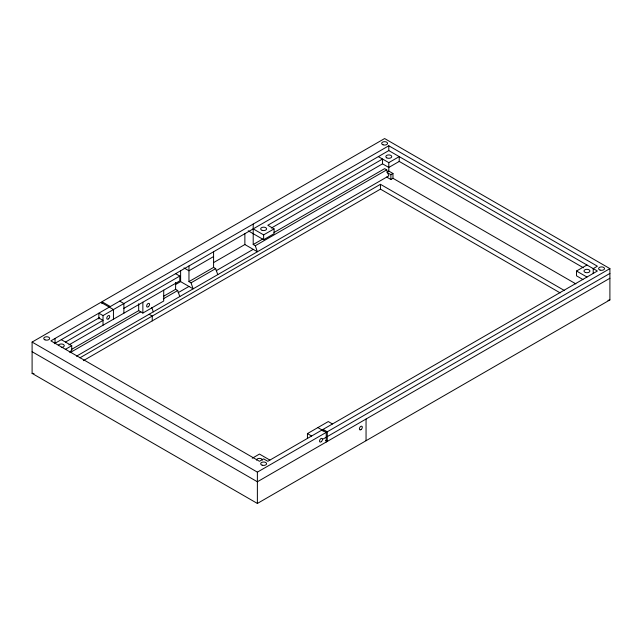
<?xml version="1.0" encoding="UTF-8"?>
<svg xmlns="http://www.w3.org/2000/svg" width="642" height="642" viewBox="0 0 642 642"><rect width="100%" height="100%" fill="white"/><g stroke="black" fill="none" stroke-linecap="round" stroke-linejoin="round"><path stroke-width="0.96" d="M101.982 303.658L101.982 301.732L384.622 138.552L609.9 268.613L609.9 299.926L257.378 503.448L32.1 373.387L32.1 342.074L100.938 302.334L113.449 309.556L113.449 319.194M593.216 273.428L593.216 268.613L597.381 266.205L388.795 145.774L50.87 340.87L259.464 461.301L263.637 458.894L267.81 461.301L597.381 271.02L388.795 150.589L103.025 315.583L98.852 313.176L98.852 318.954M54.345 343.687L99.486 317.621M65.476 342.074L103.025 320.398L98.852 317.991M123.882 308.353L179.784 276.076L179.784 280.899L68.887 344.923M213.577 256.567L188.965 270.78L183.957 267.891M271.261 228.087L382.536 163.838L388.795 167.45L399.22 161.431L583.498 267.818M175.611 284.51L180.619 281.621L193.13 288.844L191.043 282.825L188.965 281.621L188.965 265.965M213.85 262.434L244.867 244.53L257.378 251.752L255.291 245.734L253.205 244.53L253.205 224.058M65.315 349.392L71.735 345.685L71.735 350.508L69.328 351.896M253.205 228.873L263.637 234.892L274.07 228.873L274.07 233.688L263.637 239.707L248.205 230.799M378.363 156.616L388.795 162.635L399.22 156.616L399.22 161.431M71.447 349.465L138.76 310.6M163.774 296.163L175.611 289.325L177.698 290.529L179.784 296.556M188.965 281.621L213.577 267.409L215.664 268.613L217.75 274.632M253.205 244.53L262.714 239.041M273.957 232.548L384.622 168.653L386.709 169.857L388.795 175.884L76.478 356.198M70.074 352.667L140.847 311.803M163.325 298.827L177.698 290.529M191.043 282.825L215.664 268.613M255.291 245.734L386.709 169.857M138.688 303.746L138.688 310.64L142.861 313.055L163.718 301.01L163.718 290.168M178.115 292.696L188.965 286.436M216.161 270.731L253.205 249.345M386.709 172.273L388.795 171.069L392.968 173.476L392.968 178.291L575.874 283.892M387.543 172.754L390.882 174.68L392.968 173.476M79.889 357.835L380.449 184.31L564.551 290.601M386.709 177.088L390.882 179.495L392.968 178.291M83.34 360.668L380.449 189.133L560.201 292.913M252.242 458.244L259.464 454.071L269.897 460.097M582.944 279.543L576.524 275.835L576.524 271.02L586.957 265.002M307.438 438.422L307.438 433.599L328.303 421.561L332.476 423.969M32.1 342.074L257.378 472.135L326.216 432.395L326.216 442.033M323.087 431.312L323.087 429.386L327.26 431.793L609.9 268.613M322.461 439.385L326.216 437.218M327.26 436.616L609.9 273.428M609.9 278.251L257.378 481.773L32.1 351.712M607.966 300.352L609.9 299.926M32.1 373.387L34.034 373.475M576.524 271.02L586.957 277.047M274.07 228.873L267.81 225.262L382.536 159.023L382.536 163.838M175.611 273.669L179.784 276.076M149.121 314.259L152.25 316.065L152.25 320.88M119.709 301.13L123.882 303.538L123.882 313.176M101.982 301.732L110.32 306.547M317.87 427.58L326.216 432.395M325.59 440.468L327.26 441.431L327.26 431.793M307.438 433.599L311.611 436.006M61.303 339.666L71.735 345.685M151.801 307.55L153.294 311.851M390.882 174.68L390.882 179.495M388.795 145.774L388.795 150.589M388.795 162.635L388.795 171.069M380.449 184.31L380.449 189.133M366.052 419.033L366.052 440.709M263.637 234.892L263.637 239.707M257.378 472.135L257.378 503.448M244.867 233.76L244.867 244.53M213.577 251.752L213.577 267.409M180.619 270.86L180.619 281.621M175.611 282.432L175.611 289.325M142.861 302.213L142.861 313.055M103.025 315.583L103.025 325.213M55.043 338.462L55.043 343.277M58.35 345.685A2.953 1.701 0 0 1 61.303 343.984A2.953 1.701 0 0 1 64.256 345.685A2.953 1.701 0 0 1 61.303 347.394M256.519 460.097A2.953 1.701 0 0 1 259.464 458.396A2.953 1.701 0 0 1 262.418 460.097M148.366 306.707A2.062 1.196 -60 0 0 149.177 303.473A2.062 1.196 -60 0 0 146.697 305.488A2.062 1.196 -60 0 0 148.366 306.707M585.48 272.497A2.953 1.701 0 0 0 589.902 271.02A2.953 1.701 0 0 0 585.48 269.544A2.953 1.701 0 0 0 585.48 272.497M600.077 270.089A2.953 1.701 0 0 0 604.507 268.613A2.953 1.701 0 0 0 600.077 267.136A2.953 1.701 0 0 0 600.077 270.089M383.065 144.811A2.953 1.701 0 0 0 387.567 143.423A2.953 1.701 0 0 0 383.226 141.866A2.953 1.701 0 0 0 383.065 144.811M386.709 157.82A2.953 1.701 0 0 0 391.644 157.057A2.953 1.701 0 0 0 388.033 154.971A2.953 1.701 0 0 0 386.709 157.82M262.161 230.35A2.953 1.701 0 0 0 266.59 228.873A2.953 1.701 0 0 0 262.161 227.396A2.953 1.701 0 0 0 262.161 230.35M108.61 318.801A2.062 1.196 -60 0 0 109.268 315.599A2.062 1.196 -60 0 0 106.829 317.766A2.062 1.196 -60 0 0 108.61 318.801M44.972 339.843A2.953 1.701 0 0 0 49.635 338.639A2.953 1.701 0 0 0 45.494 336.906A2.953 1.701 0 0 0 44.972 339.843M262.161 465.185A2.953 1.701 0 0 0 266.59 463.709A2.953 1.701 0 0 0 262.161 462.232A2.953 1.701 0 0 0 262.161 465.185M321.377 441.632A2.062 1.196 -60 0 0 322.035 438.438A2.062 1.196 -60 0 0 319.588 440.605A2.062 1.196 -60 0 0 321.377 441.632M360.997 429.65A2.062 1.196 -60 0 0 362.024 426.384A2.062 1.196 -60 0 0 359.504 428.15A2.062 1.196 -60 0 0 360.997 429.65"/></g></svg>
